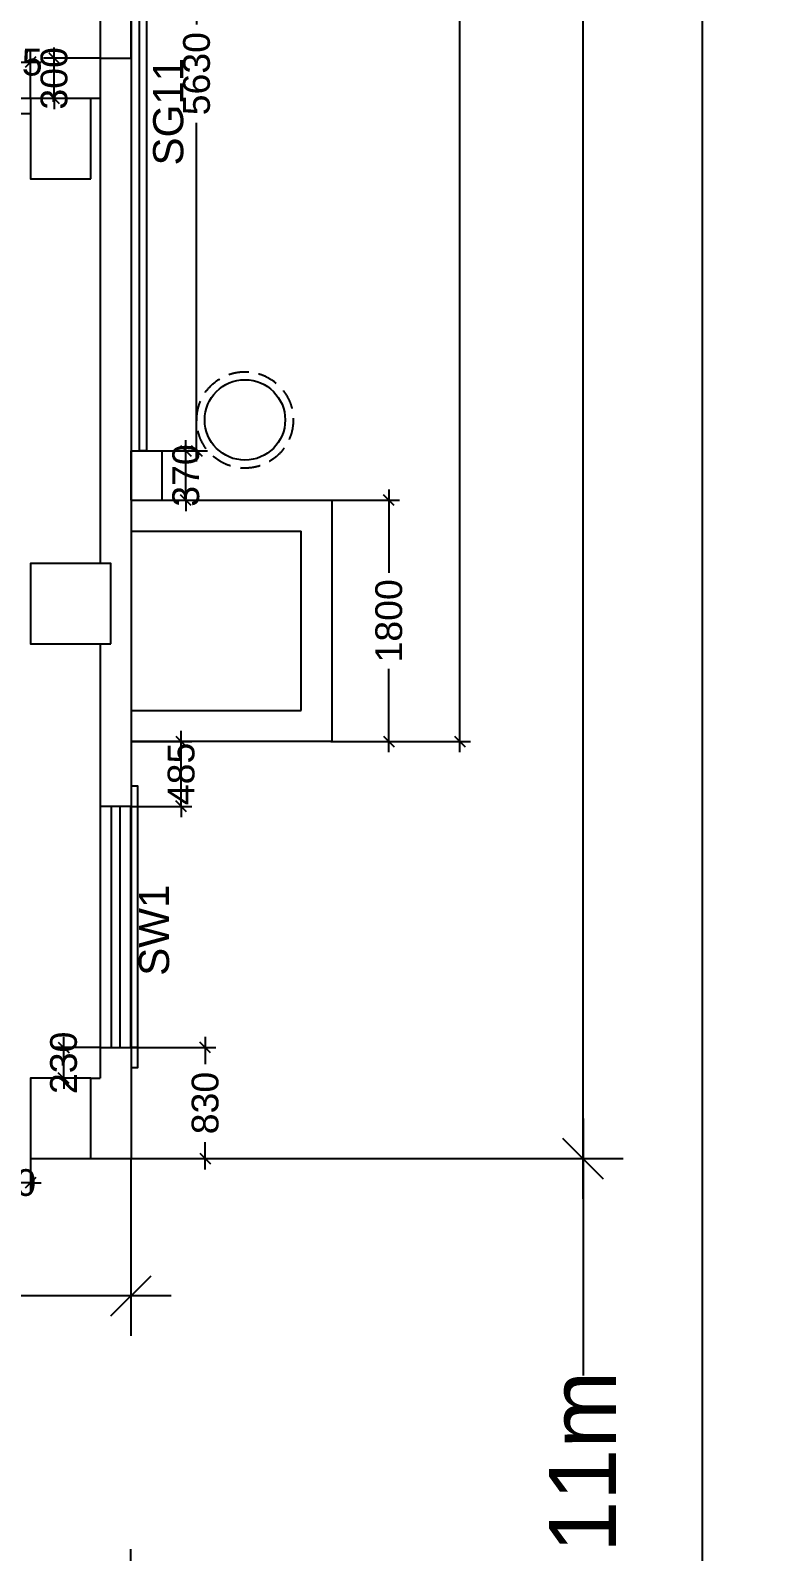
# Model space of a CAD drawing. Extents: x 7620542 to 7843793, y -6476226 to -6093835.
# Drawn here: x 7760689 to 7766195, y -6416719 to -6405362 of the extents above; entities that cross this region are included whole.
import ezdxf
from ezdxf.enums import TextEntityAlignment as Align

# ---------------------------------------------------------------- set-up
doc = ezdxf.new("R2010")
doc.units = 0
doc.header["$LTSCALE"] = 600
doc.header["$MEASUREMENT"] = 0
doc.header["$PDMODE"] = 35
doc.linetypes.add('HIDDEN', pattern=[0.375, 0.25, -0.125])
doc.layers.get('0').update_dxf_attribs({"linetype": 'CONTINUOUS'})
doc.layers.get('Defpoints').update_dxf_attribs({"linetype": 'CONTINUOUS'})
for name, color, linetype in [('chajja', 7, 'CONTINUOUS'), ('DIM', 8, 'CONTINUOUS'), ('DIM-TEXT', 8, 'CONTINUOUS'), ('Ele Proje.', 7, 'CONTINUOUS'), ('Ele. Proj', 7, 'CONTINUOUS'), ('joinery', 7, 'CONTINUOUS'), ('JW', 8, 'CONTINUOUS'), ('LA-column', 3, 'CONTINUOUS'), ('Wall', 1, 'CONTINUOUS'), ('Walls', 7, 'CONTINUOUS'), ('WIN', 151, 'CONTINUOUS'), ('Window', 4, 'CONTINUOUS'), ('Working Dim', 5, 'CONTINUOUS')]:
    doc.layers.add(name, color=color, linetype=linetype)
doc.styles.add('ari', font='arial.ttf')
doc.styles.add('RT', font='romant.shx')
doc.styles.get("Standard").update_dxf_attribs({"font": 'romans.shx'})
doc.dimstyles.new('int. dim', dxfattribs={"dimtxt": 450, "dimasz": 80, "dimexe": 80, "dimexo": 0, "dimgap": 70, "dimtad": 0, "dimdec": 0, "dimzin": 12, "dimdsep": 46, "dimtxsty": 'ari', "dimblk": 'OBLIQUE', "dimcen": 2, "dimdle": 80, "dimclrd": 256, "dimclre": 256, "dimclrt": 6, "dimadec": 0, "dimazin": 0, "dimtfac": 1, "dimtdec": 0, "dimtix": 1, "dimtmove": 2, "dimatfit": 3, "dimfxl": 1, "dimtolj": 1, "dimtzin": 0, "dimlwd": -1, "dimlwe": -1, "dimarcsym": 0})
doc.dimstyles.new('STANDARD$0', dxfattribs={"dimscale": 0, "dimtxt": 150, "dimasz": 125, "dimexe": 0.75, "dimexo": 1, "dimgap": 25, "dimtad": 1, "dimdec": 0, "dimdsep": 46, "dimtxsty": 'Standard', "dimblk1": 'DOT', "dimblk2": 'DOT', "dimsah": 1, "dimcen": 2.5, "dimclrd": 1, "dimclre": 1, "dimclrt": 3, "dimadec": 0, "dimazin": 0, "dimtfac": 1, "dimtdec": 0, "dimtmove": 0, "dimatfit": 3, "dimldrblk": 'DOT', "dimfxl": 1, "dimtolj": 1, "dimtzin": 0, "dimarcsym": 0})
doc.dimstyles.new('TEXT', dxfattribs={"dimscale": 0, "dimtxt": 600, "dimasz": 300, "dimexe": 300, "dimexo": 30, "dimgap": 50, "dimtad": 0, "dimdec": 0, "dimzin": 0, "dimdsep": 46, "dimtxsty": 'RT', "dimblk": 'OBLIQUE', "dimcen": 0.09, "dimdle": 300, "dimclrd": 256, "dimclre": 256, "dimclrt": 170, "dimadec": 0, "dimazin": 0, "dimtfac": 1, "dimtdec": 0, "dimtofl": 0, "dimtmove": 2, "dimatfit": 3, "dimfxl": 1, "dimfrac": 2, "dimtolj": 1, "dimtzin": 0, "dimlwd": -1, "dimlwe": -1, "dimarcsym": 0})

# ---------------------------------------------------------------- blocks, each defined once
blk = doc.blocks.new('_Oblique')
at = {"color": 0, "linetype": 'ByBlock', "lineweight": -2}
blk.add_line((-0.5, -0.5), (0.5, 0.5), dxfattribs=at)
blk = doc.blocks.new('*D837')
at = {"layer": 'Defpoints', "color": 0, "linetype": 'Continuous', "transparency": 16777216}
for p in [(7761439, -6413785, -22), (7720379, -6413865, 0), (7720379, -6414809)]:
    blk.add_point(p, dxfattribs=at)
at = {"layer": 'DIM-TEXT', "transparency": 16777216}
for p, q in [((7761439, -6413785), (7761439, -6415109)), ((7720379, -6413865), (7720379, -6415109)), ((7720079, -6414809), (7730596, -6414809)), ((7761739, -6414809), (7751222, -6414809))]:
    blk.add_line(p, q, dxfattribs=at)
at = {"layer": 'DIM-TEXT', "linetype": 'Continuous', "transparency": 16777216, "xscale": 300, "yscale": 300, "zscale": 300, "rotation": 180}
blk.add_blockref('_Oblique', (7720379, -6414809), dxfattribs=at)
at = {"layer": 'DIM-TEXT', "linetype": 'Continuous', "transparency": 16777216, "xscale": 300, "yscale": 300, "zscale": 300}
blk.add_blockref('_Oblique', (7761439, -6414809), dxfattribs=at)
at = {"layer": 'DIM-TEXT', "color": 170, "linetype": 'Continuous', "transparency": 16777216, "insert": (7740909, -6414809), "char_height": 750, "attachment_point": 5, "style": 'ari'}
blk.add_mtext('\\A1;{\\H1.067x;GENERAL MEDICINE (MALE - 30 Beds )}', dxfattribs=at)
blk = doc.blocks.new('*D873')
at = {"layer": 'Defpoints', "color": 0, "transparency": 16777216}
for p in [(7761439, -6337165, 1), (7761439, -6454874), (7765703, -6454874)]:
    blk.add_point(p, dxfattribs=at)
at = {"layer": 'DIM', "color": 8, "transparency": 16777216}
for p, q in [((7765703, -6336865), (7765703, -6394071)), ((7761439, -6337165), (7766003, -6337165)), ((7765703, -6455174), (7765703, -6397969)), ((7761439, -6454874), (7766003, -6454874))]:
    blk.add_line(p, q, dxfattribs=at)
at = {"layer": 'DIM', "color": 8, "transparency": 16777216, "xscale": 300, "yscale": 300, "zscale": 300}
for p, rotation in [((7765703, -6337165), 90), ((7765703, -6454874), 270)]:
    blk.add_blockref('_Oblique', p, dxfattribs=dict(at, rotation=rotation))
at = {"layer": 'DIM', "color": 7, "transparency": 16777216, "insert": (7765703, -6396020), "char_height": 750, "attachment_point": 5, "rotation": 90, "style": 'ari'}
blk.add_mtext('\\A1;117.71m', dxfattribs=at)
blk = doc.blocks.new('*D874')
at = {"layer": 'Defpoints', "color": 0, "transparency": 16777216}
for p in [(7761439, -6378105, 3), (7764811, -6378105), (7761439, -6413785, 3)]:
    blk.add_point(p, dxfattribs=at)
at = {"layer": 'DIM', "color": 8, "transparency": 16777216}
for p, q in [((7764811, -6377805), (7764811, -6394252)), ((7761439, -6378105), (7765111, -6378105)), ((7764811, -6414085), (7764811, -6397637)), ((7761439, -6413785), (7765111, -6413785))]:
    blk.add_line(p, q, dxfattribs=at)
at = {"layer": 'DIM', "color": 8, "transparency": 16777216, "xscale": 300, "yscale": 300, "zscale": 300}
for p, rotation in [((7764811, -6378105), 90), ((7764811, -6413785), 270)]:
    blk.add_blockref('_Oblique', p, dxfattribs=dict(at, rotation=rotation))
at = {"layer": 'DIM', "color": 7, "transparency": 16777216, "insert": (7764811, -6395945), "char_height": 750, "attachment_point": 5, "rotation": 90, "style": 'ari'}
blk.add_mtext('\\A1;35.68m', dxfattribs=at)
blk = doc.blocks.new('*D876')
at = {"layer": 'Defpoints', "color": 0, "transparency": 16777216}
for p in [(7761439, -6413785, -1), (7764811, -6413785), (7761439, -6418894, 1)]:
    blk.add_point(p, dxfattribs=at)
at = {"layer": 'DIM', "color": 8, "transparency": 16777216}
for p, q in [((7764811, -6413485), (7764811, -6415405)), ((7761439, -6413785), (7765111, -6413785)), ((7764811, -6419194), (7764811, -6417274)), ((7761439, -6418894), (7765111, -6418894))]:
    blk.add_line(p, q, dxfattribs=at)
at = {"layer": 'DIM', "color": 8, "transparency": 16777216, "xscale": 300, "yscale": 300, "zscale": 300}
for p, rotation in [((7764811, -6413785), 90), ((7764811, -6418894), 270)]:
    blk.add_blockref('_Oblique', p, dxfattribs=dict(at, rotation=rotation))
at = {"layer": 'DIM', "color": 7, "transparency": 16777216, "insert": (7764811, -6416339), "char_height": 500, "attachment_point": 5, "rotation": 90, "style": 'ari'}
blk.add_mtext('\\A1;5.11m', dxfattribs=at)
blk = doc.blocks.new('*D1575')
at = {"layer": 'Defpoints', "color": 0, "transparency": 16777216}
for p in [(7760689, -6405600), (7760404, -6405870), (7760689, -6405870, 1)]:
    blk.add_point(p, dxfattribs=at)
at = {"layer": 'Working Dim', "transparency": 16777216}
for p, q in [((7760404, -6405870), (7760404, -6405520)), ((7760689, -6405870), (7760689, -6405520)), ((7760404, -6405600), (7760324, -6405600)), ((7760404, -6405600), (7760689, -6405600)), ((7760689, -6405600), (7760769, -6405600))]:
    blk.add_line(p, q, dxfattribs=at)
at = {"layer": 'Working Dim', "transparency": 16777216, "xscale": 80, "yscale": 80, "zscale": 80}
blk.add_blockref('_Oblique', (7760404, -6405600), dxfattribs=at)
at = {"layer": 'Working Dim', "transparency": 16777216, "xscale": 80, "yscale": 80, "zscale": 80, "rotation": 180}
blk.add_blockref('_Oblique', (7760689, -6405600), dxfattribs=at)
at = {"layer": 'Working Dim', "color": 6, "transparency": 16777216, "insert": (7760547, -6405600), "char_height": 200, "attachment_point": 5, "style": 'ari'}
blk.add_mtext('\\A1;285', dxfattribs=at)
blk = doc.blocks.new('*D1966')
at = {"layer": 'Defpoints', "color": 0, "transparency": 16777216}
for p in [(7760866, -6405570), (7761209, -6405570, 36), (7761209, -6405870, 35)]:
    blk.add_point(p, dxfattribs=at)
at = {"layer": 'Working Dim', "transparency": 16777216}
for p, q in [((7760866, -6405570), (7760866, -6405490)), ((7761209, -6405570), (7760786, -6405570)), ((7760866, -6405870), (7760866, -6405570)), ((7761209, -6405870), (7760786, -6405870)), ((7760866, -6405870), (7760866, -6405950))]:
    blk.add_line(p, q, dxfattribs=at)
at = {"layer": 'Working Dim', "transparency": 16777216, "xscale": 80, "yscale": 80, "zscale": 80}
for p, rotation in [((7760866, -6405570), 270), ((7760866, -6405870), 90)]:
    blk.add_blockref('_Oblique', p, dxfattribs=dict(at, rotation=rotation))
at = {"layer": 'Working Dim', "color": 6, "transparency": 16777216, "insert": (7760866, -6405720), "char_height": 200, "attachment_point": 5, "rotation": 90, "style": 'ari'}
blk.add_mtext('\\A1;300', dxfattribs=at)
blk = doc.blocks.new('*D1974')
at = {"layer": 'Defpoints', "color": 0, "transparency": 16777216}
for p in [(7761439, -6410670, 61), (7761814, -6410670), (7761439, -6411155, -51)]:
    blk.add_point(p, dxfattribs=at)
at = {"layer": 'Working Dim', "transparency": 16777216}
for p, q in [((7761814, -6410670), (7761814, -6410590)), ((7761439, -6410670), (7761894, -6410670)), ((7761814, -6411155), (7761814, -6410670)), ((7761439, -6411155), (7761894, -6411155)), ((7761814, -6411155), (7761814, -6411235))]:
    blk.add_line(p, q, dxfattribs=at)
at = {"layer": 'Working Dim', "transparency": 16777216, "xscale": 80, "yscale": 80, "zscale": 80}
for p, rotation in [((7761814, -6410670), 270), ((7761814, -6411155), 90)]:
    blk.add_blockref('_Oblique', p, dxfattribs=dict(at, rotation=rotation))
at = {"layer": 'Working Dim', "color": 6, "transparency": 16777216, "insert": (7761814, -6410913), "char_height": 200, "attachment_point": 5, "rotation": 90, "style": 'ari'}
blk.add_mtext('\\A1;485', dxfattribs=at)
blk = doc.blocks.new('*D1975')
at = {"layer": 'Defpoints', "color": 0, "transparency": 16777216}
for p in [(7761439, -6412955, -135), (7761993, -6412955), (7761439, -6413785, -7)]:
    blk.add_point(p, dxfattribs=at)
at = {"layer": 'Working Dim', "transparency": 16777216}
for p, q in [((7761993, -6412875), (7761993, -6413079)), ((7761439, -6412955), (7762073, -6412955)), ((7761993, -6413865), (7761993, -6413661)), ((7761439, -6413785), (7762073, -6413785))]:
    blk.add_line(p, q, dxfattribs=at)
at = {"layer": 'Working Dim', "transparency": 16777216, "xscale": 80, "yscale": 80, "zscale": 80}
for p, rotation in [((7761993, -6412955), 90), ((7761993, -6413785), 270)]:
    blk.add_blockref('_Oblique', p, dxfattribs=dict(at, rotation=rotation))
at = {"layer": 'Working Dim', "color": 6, "transparency": 16777216, "insert": (7761993, -6413370), "char_height": 200, "attachment_point": 5, "rotation": 90, "style": 'ari'}
blk.add_mtext('\\A1;830', dxfattribs=at)
blk = doc.blocks.new('*D1976')
at = {"layer": 'Defpoints', "color": 0, "transparency": 16777216}
for p in [(7760937, -6412955), (7761209, -6412955, -135), (7761139, -6413185, 34)]:
    blk.add_point(p, dxfattribs=at)
at = {"layer": 'Working Dim', "transparency": 16777216}
for p, q in [((7760937, -6412955), (7760937, -6412875)), ((7761209, -6412955), (7760857, -6412955)), ((7760937, -6413185), (7760937, -6412955)), ((7761139, -6413185), (7760857, -6413185)), ((7760937, -6413185), (7760937, -6413265))]:
    blk.add_line(p, q, dxfattribs=at)
at = {"layer": 'Working Dim', "transparency": 16777216, "xscale": 80, "yscale": 80, "zscale": 80}
for p, rotation in [((7760937, -6412955), 270), ((7760937, -6413185), 90)]:
    blk.add_blockref('_Oblique', p, dxfattribs=dict(at, rotation=rotation))
at = {"layer": 'Working Dim', "color": 6, "transparency": 16777216, "insert": (7760937, -6413070), "char_height": 200, "attachment_point": 5, "rotation": 90, "style": 'ari'}
blk.add_mtext('\\A1;230', dxfattribs=at)
blk = doc.blocks.new('*D1977')
at = {"layer": 'Defpoints', "color": 0, "transparency": 16777216}
for p in [(7762929, -6408870, 61), (7763363, -6408870), (7762929, -6410670)]:
    blk.add_point(p, dxfattribs=at)
at = {"layer": 'Working Dim', "transparency": 16777216}
for p, q in [((7763363, -6408790), (7763363, -6409411)), ((7762929, -6408870), (7763443, -6408870)), ((7763363, -6410750), (7763363, -6410129)), ((7762929, -6410670), (7763443, -6410670))]:
    blk.add_line(p, q, dxfattribs=at)
at = {"layer": 'Working Dim', "transparency": 16777216, "xscale": 80, "yscale": 80, "zscale": 80}
for p, rotation in [((7763363, -6408870), 90), ((7763363, -6410670), 270)]:
    blk.add_blockref('_Oblique', p, dxfattribs=dict(at, rotation=rotation))
at = {"layer": 'Working Dim', "color": 6, "transparency": 16777216, "insert": (7763363, -6409770), "char_height": 200, "attachment_point": 5, "rotation": 90, "style": 'ari'}
blk.add_mtext('\\A1;1800', dxfattribs=at)
blk = doc.blocks.new('*D1980')
at = {"layer": 'Defpoints', "color": 0, "transparency": 16777216}
for p in [(7761669, -6408500, 68), (7761849, -6408500), (7761669, -6408870, 68)]:
    blk.add_point(p, dxfattribs=at)
at = {"layer": 'Working Dim', "transparency": 16777216}
for p, q in [((7761669, -6408500), (7761929, -6408500)), ((7761849, -6408500), (7761849, -6408420)), ((7761849, -6408870), (7761849, -6408500)), ((7761669, -6408870), (7761929, -6408870)), ((7761849, -6408870), (7761849, -6408950))]:
    blk.add_line(p, q, dxfattribs=at)
at = {"layer": 'Working Dim', "transparency": 16777216, "xscale": 80, "yscale": 80, "zscale": 80}
for p, rotation in [((7761849, -6408500), 270), ((7761849, -6408870), 90)]:
    blk.add_blockref('_Oblique', p, dxfattribs=dict(at, rotation=rotation))
at = {"layer": 'Working Dim', "color": 6, "transparency": 16777216, "insert": (7761849, -6408685), "char_height": 200, "attachment_point": 5, "rotation": 90, "style": 'ari'}
blk.add_mtext('\\A1;370', dxfattribs=at)
blk = doc.blocks.new('*D1981')
at = {"layer": 'Defpoints', "color": 0, "transparency": 16777216}
for p in [(7761669, -6402870, -23), (7761929, -6402870), (7761669, -6408500, 68)]:
    blk.add_point(p, dxfattribs=at)
at = {"layer": 'Working Dim', "transparency": 16777216}
for p, q in [((7761929, -6402790), (7761929, -6405317)), ((7761669, -6402870), (7762009, -6402870)), ((7761929, -6408580), (7761929, -6406053)), ((7761669, -6408500), (7762009, -6408500))]:
    blk.add_line(p, q, dxfattribs=at)
at = {"layer": 'Working Dim', "transparency": 16777216, "xscale": 80, "yscale": 80, "zscale": 80}
for p, rotation in [((7761929, -6402870), 90), ((7761929, -6408500), 270)]:
    blk.add_blockref('_Oblique', p, dxfattribs=dict(at, rotation=rotation))
at = {"layer": 'Working Dim', "color": 6, "transparency": 16777216, "insert": (7761929, -6405685), "char_height": 200, "attachment_point": 5, "rotation": 90, "style": 'ari'}
blk.add_mtext('\\A1;5630', dxfattribs=at)
blk = doc.blocks.new('*D1986')
at = {"layer": 'Defpoints', "color": 0, "transparency": 16777216}
for p in [(7762929, -6384220, -2), (7763892, -6384220), (7762929, -6410670, -70)]:
    blk.add_point(p, dxfattribs=at)
at = {"layer": 'Working Dim', "transparency": 16777216}
for p, q in [((7763892, -6384140), (7763892, -6396997)), ((7762929, -6384220), (7763972, -6384220)), ((7763892, -6410750), (7763892, -6397893)), ((7762929, -6410670), (7763972, -6410670))]:
    blk.add_line(p, q, dxfattribs=at)
at = {"layer": 'Working Dim', "transparency": 16777216, "xscale": 80, "yscale": 80, "zscale": 80}
for p, rotation in [((7763892, -6384220), 90), ((7763892, -6410670), 270)]:
    blk.add_blockref('_Oblique', p, dxfattribs=dict(at, rotation=rotation))
at = {"layer": 'Working Dim', "color": 6, "transparency": 16777216, "insert": (7763892, -6397445), "char_height": 200, "attachment_point": 5, "rotation": 90, "style": 'ari'}
blk.add_mtext('\\A1;26450', dxfattribs=at)
blk = doc.blocks.new('*D2053')
at = {"layer": 'Defpoints', "color": 0, "transparency": 16777216}
for p in [(7760309, -6413415), (7760689, -6413785, 6), (7760309, -6413965)]:
    blk.add_point(p, dxfattribs=at)
at = {"layer": 'Working Dim', "transparency": 16777216}
for p, q in [((7760309, -6413415), (7760309, -6414045)), ((7760689, -6413785), (7760689, -6414045)), ((7760309, -6413965), (7760229, -6413965)), ((7760689, -6413965), (7760309, -6413965)), ((7760689, -6413965), (7760769, -6413965))]:
    blk.add_line(p, q, dxfattribs=at)
at = {"layer": 'Working Dim', "transparency": 16777216, "xscale": 80, "yscale": 80, "zscale": 80}
blk.add_blockref('_Oblique', (7760309, -6413965), dxfattribs=at)
at = {"layer": 'Working Dim', "transparency": 16777216, "xscale": 80, "yscale": 80, "zscale": 80, "rotation": 180}
blk.add_blockref('_Oblique', (7760689, -6413965), dxfattribs=at)
at = {"layer": 'Working Dim', "color": 6, "transparency": 16777216, "insert": (7760499, -6413965), "char_height": 200, "attachment_point": 5, "style": 'ari'}
blk.add_mtext('\\A1;380', dxfattribs=at)
blk = doc.blocks.new('*D2108')
at = {"layer": 'Defpoints', "color": 0, "linetype": 'Continuous', "transparency": 16777216}
for p in [(7720379, -6417001), (7720379, -6419314, 0), (7761439, -6419393, -22)]:
    blk.add_point(p, dxfattribs=at)
at = {"layer": 'DIM-TEXT', "transparency": 16777216}
for p, q in [((7720379, -6419314), (7720379, -6416701)), ((7761439, -6419393), (7761439, -6416701)), ((7720079, -6417001), (7730596, -6417001)), ((7761739, -6417001), (7751222, -6417001))]:
    blk.add_line(p, q, dxfattribs=at)
at = {"layer": 'DIM-TEXT', "linetype": 'Continuous', "transparency": 16777216, "xscale": 300, "yscale": 300, "zscale": 300, "rotation": 180}
blk.add_blockref('_Oblique', (7720379, -6417001), dxfattribs=at)
at = {"layer": 'DIM-TEXT', "linetype": 'Continuous', "transparency": 16777216, "xscale": 300, "yscale": 300, "zscale": 300}
blk.add_blockref('_Oblique', (7761439, -6417001), dxfattribs=at)
at = {"layer": 'DIM-TEXT', "color": 170, "linetype": 'Continuous', "transparency": 16777216, "insert": (7740909, -6417001), "char_height": 750, "attachment_point": 5, "style": 'ari'}
blk.add_mtext('\\A1;{\\H1.067x;GENERAL MEDICINE (MALE - 30 Beds )}', dxfattribs=at)

msp = doc.modelspace()

# ---------------------------------------------------------------- linework, layer by layer
at = {"layer": 'chajja', "color": 8}
msp.add_line((7761489.013, -6412954.988, -134.425), (7761489.013, -6411154.988, -134.425), dxfattribs=at)
at = {"layer": 'Ele Proje.', "elevation": -134.425}
for points in [[(7761439.014, -6411154.988), (7761489.013, -6411154.988), (7761489.013, -6411004.988), (7761439.014, -6411004.988)], [(7761439.014, -6413104.988), (7761489.013, -6413104.988), (7761489.013, -6412954.988), (7761439.014, -6412954.988)]]:
    msp.add_lwpolyline(points, dxfattribs=at)
at = {"layer": 'Ele. Proj', "color": 1}
for p, q in [((7761439.375, -6408870.192, -18.74), (7761439.375, -6408500.025, -18.74)), ((7761439.201, -6408870.216, -85.982), (7762939.201, -6408870.216, -85.982)), ((7762939.201, -6410670.128, -85.982), (7762939.201, -6408870.216, -85.982)), ((7761439.201, -6409100.216, -15.345), (7762709.201, -6409100.216, -15.345)), ((7762709.201, -6410440.128, -24.512), (7762709.201, -6409100.216, -24.512)), ((7761439.201, -6410440.128, -53.388), (7762709.201, -6410440.128, -53.388))]:
    msp.add_line(p, q, dxfattribs=at)
at = {"layer": 'JW', "color": 4, "elevation": -110.054}
msp.add_lwpolyline([(7761503.634, -6408500.025), (7761503.634, -6402870.192), (7761554.201, -6402870.192), (7761554.201, -6408500.025)], close=True, dxfattribs=at)
at = {"layer": 'LA-column', "color": 2}
for points, elevation in [([(7761139.112, -6406469.776), (7761139.112, -6405869.776), (7760689.112, -6405869.776), (7760689.112, -6406469.776)], -13.799), ([(7761289.112, -6409942.275), (7761289.112, -6409342.275), (7760689.112, -6409342.275), (7760689.112, -6409942.275)], -10.555), ([(7761139.112, -6413784.819), (7761139.112, -6413184.819), (7760689.112, -6413184.819), (7760689.112, -6413784.819)], -13.799)]:
    msp.add_lwpolyline(points, close=True, dxfattribs=dict(at, elevation=elevation))
at = {"layer": 'Wall'}
for p, q in [((7761439.375, -6408500.025, -18.74), (7761669.201, -6408500.025, -17.709)), ((7761669.201, -6408500.025, -17.709), (7761669.201, -6408870.192, -17.709)), ((7762939.201, -6410670.128, -24.512), (7761439.201, -6410670.128, -24.512))]:
    msp.add_line(p, q, dxfattribs=at)
at = {"layer": 'Walls'}
for p, q in [((7761439.201, -6395109.978, -19.962), (7761439.201, -6413785.189, -13.799)), ((7761439.201, -6395110.048, -14.83), (7761439.201, -6413785.189, -13.799)), ((7761209.201, -6400024.859, -19.962), (7761209.201, -6406470.069, -19.962)), ((7761209.201, -6400024.929, -14.83), (7761209.201, -6406470.139, -14.83)), ((7760689.115, -6405869.615, -14.83), (7760404.113, -6405869.615, -14.83)), ((7760689.115, -6405984.615, -14.83), (7760404.113, -6405984.615, -14.83)), ((7761209.201, -6406470.139, -14.83), (7761209.201, -6409342.638, -14.83)), ((7761209.201, -6409942.647, -14.83), (7761209.201, -6413185.12, -16.082)), ((7761139.112, -6413185.12, -16.082), (7761209.201, -6413185.12, -16.082)), ((7761139.112, -6413785.189, -13.799), (7761439.201, -6413785.189, -13.799))]:
    msp.add_line(p, q, dxfattribs=at)
at = {"layer": 'WIN', "color": 8, "linetype": 'Continuous', "elevation": -19.962}
msp.add_lwpolyline([(7761439.203, -6403770.001), (7761209.203, -6403770.001), (7761209.203, -6405570.001), (7761439.203, -6405570.001)], close=True, dxfattribs=at)
at = {"layer": 'Window', "elevation": -140.695}
for points in [[(7761439.014, -6412954.988), (7761439.014, -6411154.988), (7761209.014, -6411154.988), (7761209.014, -6412954.988)], [(7761357.673, -6412954.988), (7761357.673, -6411154.988), (7761290.355, -6411154.988), (7761290.355, -6412954.988)]]:
    msp.add_lwpolyline(points, close=True, dxfattribs=at)
at = {"layer": 'Working Dim', "color": 8, "linetype": 'HIDDEN'}
msp.add_circle((7762289.201, -6408270.226, 29.44), 360, dxfattribs=at)
at = {"layer": 'Working Dim', "color": 3, "linetype": 'Continuous'}
msp.add_circle((7762289.201, -6408270.226, 29.44), 300, dxfattribs=at)

# ---------------------------------------------------------------- texts
at = {"layer": 'joinery', "style": 'ari'}
for s, p in [('SG11', (7761829.176, -6405968.657, -184.654)), ('SW1', (7761723.231, -6412079.855, -7.972))]:
    msp.add_text(s, height=225, rotation=90, dxfattribs=at).set_placement(p, align=Align.CENTER)

# ---------------------------------------------------------------- dimensions: what is measured, and where the dimension line sits
at = {"layer": 'DIM'}
for base, p1, p2, angle, override, picture, middle in [((7765702.837, -6454873.916, -14.83), (7761439.285, -6337165.48, -13.799), (7761439.017, -6454873.916, -14.83), 90, {"dimscale": 1, "dimtxt": 750, "dimasz": 300, "dimexe": 300, "dimexo": 0, "dimgap": 1, "dimtad": 0, "dimdec": 2, "dimlfac": 0.001, "dimzin": 0, "dimpost": 'm', "dimtxsty": 'ari', "dimblk1": 'Oblique', "dimblk2": 'Oblique', "dimcen": 0, "dimdle": 300, "dimclrd": 8, "dimclre": 8, "dimclrt": 7, "dimadec": 2, "dimtdec": 2, "dimtmove": 2, "dimfxl": 0.75, "dimfrac": 1, "dimlwd": 65535, "dimlwe": 65535}, '*D873', (7765702.837, -6396019.698, -14.83)), ((7764811.048, -6378104.642, -17.58), (7761439.201, -6413784.82, -14.83), (7761439.189, -6378104.642, -14.83), 270, {"dimscale": 1, "dimtxt": 750, "dimasz": 300, "dimexe": 300, "dimexo": 0, "dimgap": 1, "dimtad": 0, "dimdec": 2, "dimlfac": 0.001, "dimzin": 0, "dimpost": 'm', "dimtxsty": 'ari', "dimblk1": 'Oblique', "dimblk2": 'Oblique', "dimcen": 0, "dimdle": 300, "dimclrd": 8, "dimclre": 8, "dimclrt": 7, "dimadec": 2, "dimtdec": 2, "dimtmove": 2, "dimfxl": 0.75, "dimfrac": 1, "dimlwd": 65535, "dimlwe": 65535}, '*D874', (7764811.048, -6395944.731, -17.58)), ((7764811.048, -6413784.82, -14.83), (7761439.195, -6418893.706, -13.799), (7761439.201, -6413784.82, -16.082), 270, {"dimscale": 1, "dimtxt": 500, "dimasz": 300, "dimexe": 300, "dimexo": 0, "dimgap": 1, "dimtad": 0, "dimdec": 2, "dimlfac": 0.001, "dimzin": 0, "dimpost": 'm', "dimtxsty": 'ari', "dimblk1": 'Oblique', "dimblk2": 'Oblique', "dimcen": 0, "dimdle": 300, "dimclrd": 8, "dimclre": 8, "dimclrt": 7, "dimadec": 2, "dimtdec": 2, "dimtmove": 2, "dimfxl": 0.75, "dimfrac": 1, "dimlwd": 65535, "dimlwe": 65535}, '*D876', (7764811.048, -6416339.263, -14.83))]:
    dim = msp.add_linear_dim(base=base, p1=p1, p2=p2, angle=angle, dimstyle='STANDARD$0', override=override, dxfattribs=at)
    dim.commit()
    dim.dimension.update_dxf_attribs({"geometry": picture, "text_midpoint": middle})
at = {"layer": 'DIM-TEXT', "linetype": 'Continuous'}
for base, p1, p2, picture, middle in [((7720378.962, -6414809.097, 2.691), (7761439.1, -6413784.819, -18.93), (7720378.962, -6413864.705, 2.343), '*D837', (7740909.031, -6414809.097, 2.691)), ((7720379.051, -6417001.407, 3.722), (7761439.189, -6419393.479, -17.899), (7720379.051, -6419313.592, 3.374), '*D2108', (7740909.12, -6417001.407, 3.722))]:
    dim = msp.add_linear_dim(base=base, p1=p1, p2=p2, angle=180, text='{\\H1.067x;GENERAL MEDICINE (MALE - 30 Beds )}', dimstyle='TEXT', override={"dimscale": 1, "dimtxt": 750, "dimexo": 0, "dimtxsty": 'ari'}, dxfattribs=at)
    dim.commit()
    dim.dimension.update_dxf_attribs({"geometry": picture, "text_midpoint": middle})
at = {"layer": 'Working Dim'}
for base, p1, p2, override, picture, middle in [((7763891.621, -6384220.141, -85.468), (7762928.718, -6410670.128, -155.589), (7762928.718, -6384220.141, -87.777), {"dimtxt": 200, "dimarcsym": 1}, '*D1986', (7763891.621, -6397445.135, -85.468)), ((7761929.259, -6402870.192, -85.468), (7761669.201, -6408500.025, -17.709), (7761669.201, -6402870.192, -108.624), {"dimtxt": 200, "dimarcsym": 1}, '*D1981', (7761929.259, -6405685.109, -85.468)), ((7760866.036, -6405570.011, -19.962), (7761209.023, -6405870.079, 15.215), (7761209.023, -6405570.011, 16.175), {"dimtxt": 200}, '*D1966', (7760866.036, -6405720.045, -19.962)), ((7761849.259, -6408500.025, -85.468), (7761669.201, -6408870.192, -17.709), (7761669.201, -6408500.025, -17.709), {"dimtxt": 200, "dimarcsym": 1}, '*D1980', (7761849.259, -6408685.109, -85.468)), ((7763363.418, -6408870.216, -155.589), (7762928.718, -6410670.128, -155.589), (7762928.718, -6408870.216, -94.118), {"dimtxt": 200, "dimarcsym": 1}, '*D1977', (7763363.418, -6409770.172, -155.589)), ((7761814.459, -6410670.175, -83.406), (7761439.201, -6411154.988, -134.425), (7761439.201, -6410670.175, -21.935), {"dimtxt": 200, "dimarcsym": 1}, '*D1974', (7761814.459, -6410912.582, -83.406)), ((7760936.521, -6412954.988, -5.82), (7761138.935, -6413185.271, 28.606), (7761208.597, -6412954.988, -140.695), {"dimtxt": 200}, '*D1976', (7760936.521, -6413070.13, -5.82)), ((7761993.417, -6412954.988, -5.82), (7761439.023, -6413785.259, -12.768), (7761438.763, -6412954.988, -140.695), {"dimtxt": 200}, '*D1975', (7761993.417, -6413370.124, -5.82))]:
    dim = msp.add_linear_dim(base=base, p1=p1, p2=p2, angle=90, dimstyle='int. dim', override=override, dxfattribs=at)
    dim.commit()
    dim.dimension.update_dxf_attribs({"geometry": picture, "text_midpoint": middle})
for base, p1, p2, picture, middle in [((7760689.112, -6405599.827, -14.83), (7760404.113, -6405869.615, -14.83), (7760689.112, -6405869.776, -13.799), '*D1575', (7760546.613, -6405599.827, -14.83)), ((7760309.107, -6413964.76, -11.41), (7760689.112, -6413784.819, -5.248), (7760309.107, -6413414.749, -11.41), '*D2053', (7760499.11, -6413964.76, -11.41))]:
    dim = msp.add_linear_dim(base=base, p1=p1, p2=p2, dimstyle='int. dim', override={"dimtxt": 200, "dimarcsym": 1}, dxfattribs=at)
    dim.commit()
    dim.dimension.update_dxf_attribs({"geometry": picture, "text_midpoint": middle})

doc.saveas('drawing.dxf')
